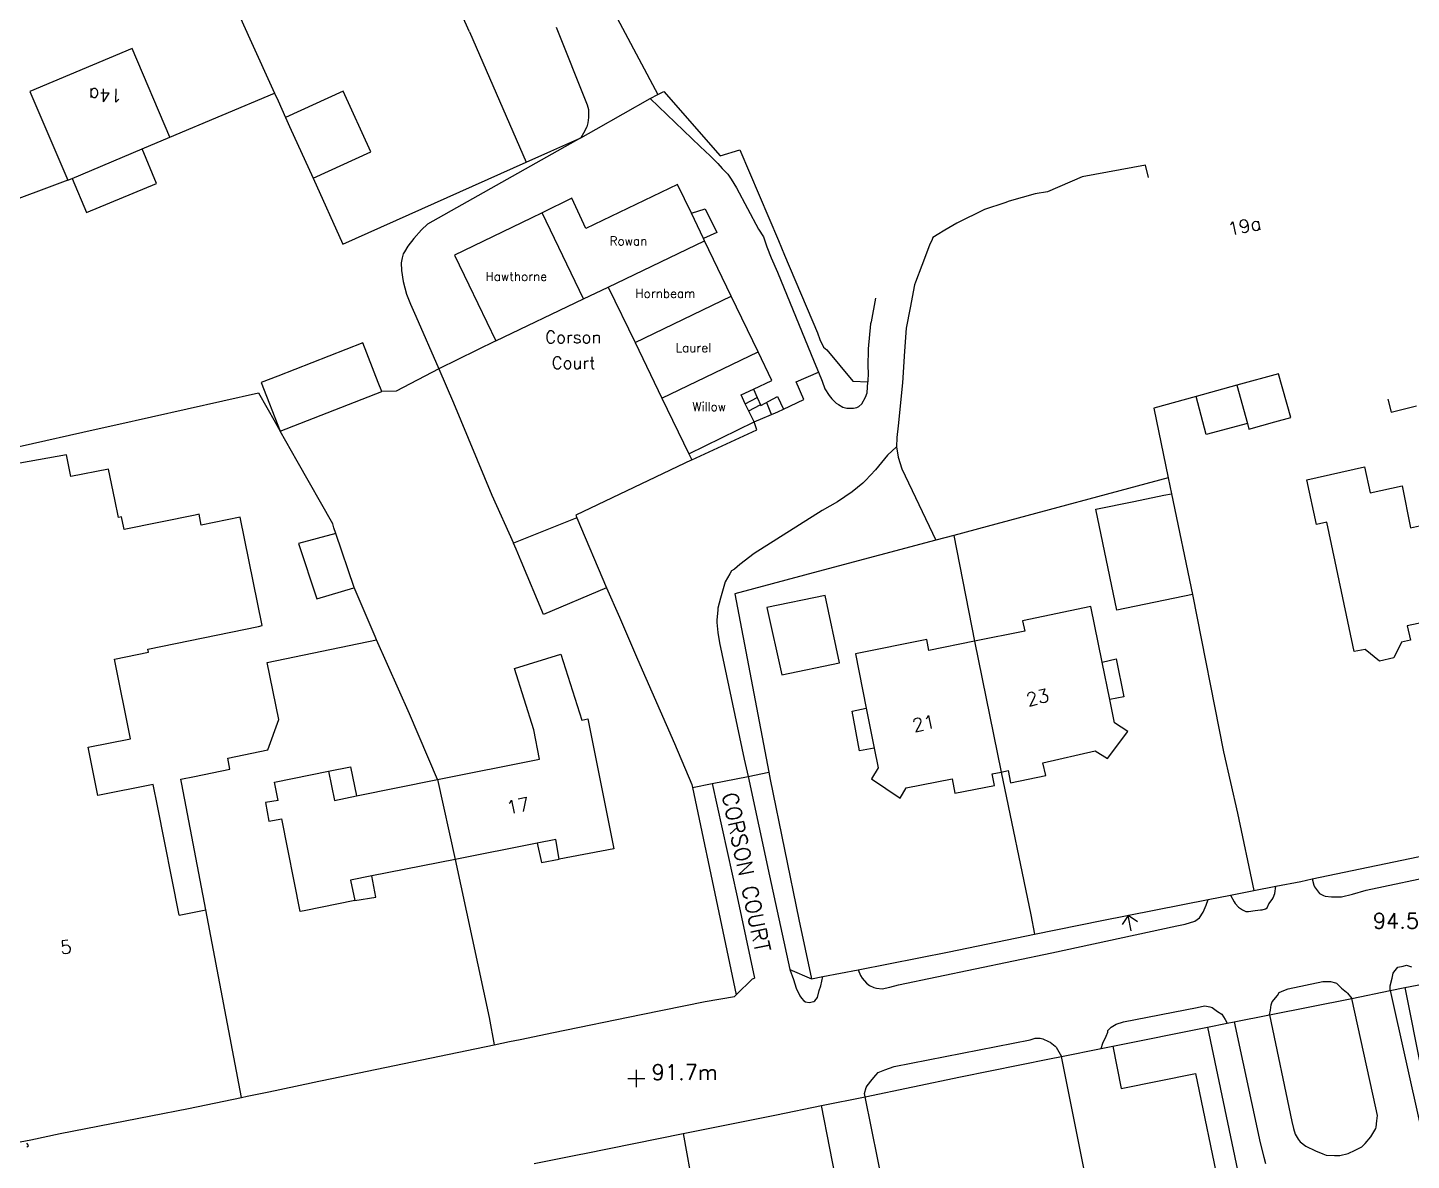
# Model space of a CAD drawing. Extents: x 427500 to 429848, y 434500 to 436505.
# Drawn here: x 428090.5 to 428216.1, y 436075.1 to 436177.9 of the extents above; entities that cross this region are included whole.
import ezdxf

# ---------------------------------------------------------------- set-up
doc = ezdxf.new("R2010")
doc.units = 0
doc.layers.add('LPTIP_Ex_Base', color=8, linetype='Continuous')
doc.styles.add('MtXpl_Romans', font='romans__.ttf')

msp = doc.modelspace()

# ---------------------------------------------------------------- linework, layer by layer
at = {"layer": 'LPTIP_Ex_Base', "color": 251, "true_color": 0x636466}
for p, q in [((428133.3, 436199.05), (428147.69, 436171.86)), ((428130.6, 436177.55), (428121.9, 436197.2)), ((428104.95, 436189.6), (428110.67, 436176.94)), ((428130.6, 436177.55), (428135.74, 436165.73)), ((428138.47, 436177.98), (428141.28, 436170.93)), ((428100, 436176.05), (428090.7, 436172.15)), ((428103.4, 436168), (428100, 436176.05)), ((428110.67, 436176.94), (428112.91, 436171.99)), ((428090.7, 436172.15), (428094.15, 436164.1)), ((428103.4, 436168), (428112.91, 436171.99)), ((428112.91, 436171.99), (428113.23, 436171.29)), ((428113.23, 436171.29), (428113.91, 436169.79)), ((428119.13, 436172.17), (428113.91, 436169.78)), ((428121.64, 436166.66), (428119.13, 436172.17)), ((428141.28, 436170.93), (428141.4, 436170.5)), ((428142.1, 436168.74), (428147.02, 436171.52)), ((428147.02, 436171.52), (428147.69, 436171.86)), ((428147.02, 436171.52), (428151.55, 436167.15)), ((428147.69, 436171.86), (428148.25, 436172.15)), ((428148.25, 436172.15), (428153.35, 436166.3)), ((428113.91, 436169.79), (428113.91, 436169.78)), ((428113.91, 436169.78), (428114.27, 436168.98)), ((428141.4, 436169.8), (428141.35, 436169.3)), ((428141.4, 436170.5), (428141.4, 436169.8)), ((428114.27, 436168.98), (428116.42, 436164.28)), ((428140.7, 436167.95), (428142.1, 436168.74)), ((428141.25, 436168.95), (428140.95, 436168.35)), ((428141.35, 436169.3), (428141.25, 436168.95)), ((428100.9, 436166.95), (428103.4, 436168)), ((428140.7, 436167.95), (428126.8, 436160.1)), ((428137.99, 436166.74), (428140.7, 436167.95)), ((428140.95, 436168.35), (428140.7, 436167.95)), ((428094.55, 436164.25), (428100.9, 436166.95)), ((428102.2, 436163.8), (428100.9, 436166.95)), ((428116.42, 436164.28), (428121.64, 436166.66)), ((428135.74, 436165.73), (428137.99, 436166.74)), ((428151.55, 436167.15), (428152.45, 436166.3)), ((428152.45, 436166.3), (428153.15, 436165.6)), ((428153.35, 436166.3), (428155.15, 436166.85)), ((428155.15, 436166.85), (428158.64, 436158.62)), ((428119.1, 436158.3), (428135.74, 436165.73)), ((428153.15, 436165.6), (428153.55, 436165.15)), ((428153.55, 436165.15), (428154.05, 436164.65)), ((428154.05, 436164.65), (428154.35, 436164.2)), ((428191.95, 436165.45), (428186.2, 436164.4)), ((428192.23, 436164.35), (428191.95, 436165.45)), ((428094.15, 436164.1), (428084.53, 436160.49)), ((428094.15, 436164.1), (428094.55, 436164.25)), ((428094.55, 436164.25), (428095.85, 436161.15)), ((428095.85, 436161.15), (428102.2, 436163.8)), ((428116.42, 436164.28), (428119.1, 436158.3)), ((428149.5, 436163.7), (428141.17, 436159.7)), ((428150.75, 436161.1), (428149.5, 436163.7)), ((428154.35, 436164.2), (428154.85, 436163.4)), ((428154.85, 436163.4), (428156.85, 436159.65)), ((428186.2, 436164.4), (428183.05, 436163.05)), ((428139.9, 436162.45), (428137.19, 436161.13)), ((428141.17, 436159.7), (428139.9, 436162.45)), ((428179.6, 436162.2), (428179.2, 436162.05)), ((428181.95, 436162.85), (428179.6, 436162.2)), ((428183.05, 436163.05), (428181.95, 436162.85)), ((428137.19, 436161.13), (428136.2, 436160.65)), ((428140.95, 436153.32), (428137.19, 436161.13)), ((428150.75, 436161.1), (428152, 436161.5)), ((428151.85, 436158.8), (428150.75, 436161.1)), ((428152, 436161.5), (428153.05, 436159.35)), ((428177.35, 436161.45), (428174.85, 436160.2)), ((428179.2, 436162.05), (428177.35, 436161.45)), ((428126.8, 436160.1), (428126.25, 436159.6)), ((428136.2, 436160.65), (428129.26, 436157.28)), ((428156.85, 436159.65), (428157.3, 436158.95)), ((428174.85, 436160.2), (428173.75, 436159.55)), ((428125.55, 436158.8), (428125, 436158.1)), ((428126.25, 436159.6), (428125.55, 436158.8)), ((428143.2, 436154.4), (428151.95, 436158.6)), ((428153.05, 436159.35), (428151.85, 436158.8)), ((428151.95, 436158.6), (428151.85, 436158.8)), ((428154.37, 436153.56), (428151.95, 436158.6)), ((428157.3, 436158.95), (428157.6, 436158.05)), ((428158.64, 436158.62), (428159.2, 436157.3)), ((428172.6, 436158.7), (428172.35, 436158.2)), ((428172.65, 436158.9), (428172.6, 436158.7)), ((428172.8, 436159), (428172.65, 436158.9)), ((428173.05, 436159.15), (428172.8, 436159)), ((428173.75, 436159.55), (428173.05, 436159.15)), ((428124.6, 436157.4), (428124.5, 436157.05)), ((428124.7, 436157.6), (428124.6, 436157.4)), ((428125, 436158.1), (428124.7, 436157.6)), ((428129.26, 436157.28), (428130.55, 436154.6)), ((428157.6, 436158.05), (428158, 436157.05)), ((428159.2, 436157.3), (428162.2, 436150.25)), ((428172.35, 436158.2), (428171.65, 436156.35)), ((428124.5, 436157.05), (428124.4, 436156.6)), ((428124.4, 436156.6), (428124.45, 436155.9)), ((428124.45, 436155.9), (428124.6, 436154.9)), ((428158, 436157.05), (428158.55, 436155.75)), ((428171.65, 436156.35), (428171.1, 436154.85)), ((428124.6, 436154.9), (428124.9, 436153.75)), ((428130.55, 436154.6), (428133, 436149.5)), ((428158.55, 436155.75), (428161.9, 436147.6)), ((428171, 436154.6), (428170.6, 436152.5)), ((428171.1, 436154.85), (428171, 436154.6)), ((428124.9, 436153.75), (428125.25, 436152.85)), ((428140.95, 436153.32), (428143.2, 436154.4)), ((428143.2, 436154.4), (428145.63, 436149.35)), ((428145.63, 436149.35), (428154.37, 436153.56)), ((428156.8, 436148.51), (428154.37, 436153.56)), ((428167.45, 436153.4), (428167.05, 436151.25)), ((428125.25, 436152.85), (428125.75, 436151.75)), ((428133, 436149.5), (428140.95, 436153.32)), ((428170.6, 436152.5), (428170.25, 436150.65)), ((428125.75, 436151.75), (428127.82, 436146.96)), ((428167, 436151.05), (428166.8, 436148.8)), ((428167.05, 436151.25), (428167, 436151.05)), ((428162.2, 436150.25), (428162.4, 436149.65)), ((428162.4, 436149.65), (428162.75, 436148.95)), ((428170.25, 436150.65), (428170.1, 436148.59)), ((428120.92, 436149.34), (428113.2, 436146.32)), ((428122.33, 436145.72), (428120.92, 436149.34)), ((428133, 436149.5), (428127.82, 436146.96)), ((428145.63, 436149.35), (428148.07, 436144.3)), ((428148.07, 436144.3), (428156.8, 436148.51)), ((428158.05, 436145.9), (428156.8, 436148.51)), ((428162.75, 436148.95), (428163.05, 436148.7)), ((428163.05, 436148.7), (428165.4, 436145.85)), ((428166.8, 436148.8), (428166.75, 436147.15)), ((428170.1, 436148.59), (428169.9, 436145.7)), ((428161.9, 436147.6), (428162.27, 436146.68)), ((428166.75, 436147.15), (428166.8, 436146.65)), ((428113.2, 436146.32), (428111.71, 436145.74)), ((428127.82, 436146.96), (428123.95, 436144.95)), ((428127.82, 436146.96), (428129.15, 436143.9)), ((428156.37, 436145.12), (428158.05, 436145.9)), ((428160.27, 436145.79), (428162.27, 436146.68)), ((428162.27, 436146.68), (428162.6, 436145.85)), ((428162.6, 436145.85), (428162.85, 436145.15)), ((428165.4, 436145.85), (428166.77, 436145.8)), ((428166.8, 436146.65), (428166.77, 436145.8)), ((428204.04, 436146.53), (428200.24, 436145.48)), ((428205.15, 436142.55), (428204.04, 436146.53)), ((428098.5, 436141.9), (428111.45, 436144.8)), ((428111.45, 436144.8), (428112.97, 436142.13)), ((428111.71, 436145.74), (428113.44, 436141.3)), ((428113.44, 436141.3), (428122.65, 436144.9)), ((428122.65, 436144.9), (428122.33, 436145.72)), ((428123.95, 436144.95), (428122.65, 436144.9)), ((428155.25, 436144.6), (428156.37, 436145.12)), ((428155.64, 436143.79), (428155.25, 436144.6)), ((428156.37, 436145.12), (428156.72, 436144.37)), ((428160.95, 436144.2), (428160.27, 436145.79)), ((428162.85, 436145.15), (428163.25, 436144.55)), ((428166.55, 436144.4), (428166.7, 436144.8)), ((428166.7, 436144.8), (428166.77, 436145.8)), ((428169.9, 436145.7), (428169.5, 436141.8)), ((428200.24, 436145.48), (428196.55, 436144.46)), ((428200.24, 436145.48), (428201.21, 436142.02)), ((428129.15, 436143.9), (428132.65, 436135.5)), ((428148.07, 436144.3), (428150.5, 436139.25)), ((428155.64, 436143.79), (428156.72, 436144.37)), ((428156.43, 436142.15), (428155.64, 436143.79)), ((428155.95, 436143.15), (428157, 436143.7)), ((428156.72, 436144.37), (428157.05, 436143.65)), ((428157.05, 436143.65), (428158.55, 436144.45)), ((428157.57, 436143.93), (428158, 436142.85)), ((428158.55, 436144.45), (428159.1, 436143.3)), ((428158.59, 436143.08), (428159.1, 436143.3)), ((428159.1, 436143.3), (428160.95, 436144.2)), ((428163.25, 436144.55), (428163.5, 436144.25)), ((428163.5, 436144.25), (428163.9, 436143.85)), ((428163.9, 436143.85), (428164.1, 436143.75)), ((428164.1, 436143.75), (428164.5, 436143.5)), ((428164.5, 436143.5), (428164.85, 436143.4)), ((428164.85, 436143.4), (428165.45, 436143.4)), ((428165.45, 436143.4), (428165.75, 436143.45)), ((428165.75, 436143.45), (428165.95, 436143.55)), ((428165.95, 436143.55), (428166.2, 436143.8)), ((428166.2, 436143.8), (428166.55, 436144.4)), ((428196.55, 436144.46), (428192.7, 436143.4)), ((428192.7, 436143.4), (428194.01, 436137.09)), ((428197.45, 436141), (428196.55, 436144.46)), ((428213.94, 436144.23), (428214.25, 436143.05)), ((428214.25, 436143.05), (428216.55, 436143.6)), ((428112.97, 436142.13), (428113.44, 436141.3)), ((428150.5, 436139.25), (428156.43, 436142.15)), ((428156.43, 436142.15), (428158.59, 436143.08)), ((428156.7, 436141.45), (428156.43, 436142.15)), ((428201.35, 436141.5), (428203.7, 436142.15)), ((428203.7, 436142.15), (428205.15, 436142.55)), ((428089.75, 436139.91), (428096.74, 436141.5)), ((428096.74, 436141.5), (428098.5, 436141.9)), ((428114.97, 436138.6), (428113.44, 436141.3)), ((428150.8, 436138.7), (428156.7, 436141.45)), ((428169.5, 436141.8), (428169.4, 436140.75)), ((428201.21, 436142.02), (428197.45, 436141)), ((428201.21, 436142.02), (428201.35, 436141.5)), ((428169.35, 436139.9), (428168.55, 436139.15)), ((428169.4, 436140.75), (428169.35, 436139.9)), ((428169.35, 436139.9), (428169.5, 436138.95)), ((428094.04, 436139.16), (428088.11, 436138.1)), ((428094.43, 436137.2), (428094.04, 436139.16)), ((428118.2, 436132.9), (428114.97, 436138.6)), ((428150.8, 436138.7), (428140.25, 436133.7)), ((428150.5, 436139.25), (428150.8, 436138.7)), ((428168.55, 436139.15), (428167.45, 436137.8)), ((428169.5, 436138.95), (428169.85, 436137.9)), ((428097.86, 436137.88), (428094.43, 436137.2)), ((428098.41, 436135.12), (428097.86, 436137.88)), ((428167.45, 436137.8), (428166.55, 436136.85)), ((428169.85, 436137.9), (428172.92, 436131.41)), ((428194.01, 436137.09), (428177.6, 436132.65)), ((428194.01, 436137.09), (428194.31, 436135.64)), ((428206.59, 436136.9), (428211.82, 436138.07)), ((428211.82, 436138.07), (428212.34, 436135.73)), ((428165.35, 436135.8), (428164, 436134.9)), ((428166.3, 436136.6), (428165.35, 436135.8)), ((428166.55, 436136.85), (428166.3, 436136.6)), ((428207.49, 436132.84), (428206.59, 436136.9)), ((428212.34, 436135.73), (428215.25, 436136.35)), ((428215.25, 436136.35), (428216, 436132.55)), ((428098.74, 436133.47), (428098.41, 436135.12)), ((428132.65, 436135.5), (428134.6, 436131.15)), ((428164, 436134.9), (428162.6, 436134.1)), ((428187.45, 436134.22), (428190.9, 436134.93)), ((428190.9, 436134.93), (428193.63, 436135.5)), ((428193.63, 436135.5), (428194.31, 436135.64)), ((428194.31, 436135.64), (428196.21, 436126.49)), ((428099.03, 436133.53), (428098.74, 436133.47)), ((428099.23, 436132.53), (428099.03, 436133.53)), ((428105.7, 436133.7), (428099.26, 436132.38)), ((428106.06, 436133.77), (428105.7, 436133.7)), ((428106.26, 436132.79), (428106.06, 436133.77)), ((428109.79, 436133.51), (428106.26, 436132.79)), ((428111.8, 436123.67), (428109.79, 436133.51)), ((428140.36, 436133.45), (428134.6, 436131.15)), ((428140.25, 436133.7), (428140.36, 436133.45)), ((428140.36, 436133.45), (428143.05, 436127.1)), ((428162.6, 436134.1), (428156.45, 436130.2)), ((428189.35, 436125.07), (428187.45, 436134.22)), ((428099.26, 436132.38), (428099.23, 436132.53)), ((428118.47, 436132.02), (428115.09, 436131.13)), ((428118.31, 436132.54), (428118.2, 436132.9)), ((428118.47, 436132.02), (428118.31, 436132.54)), ((428120.13, 436127.11), (428118.47, 436132.02)), ((428177.6, 436132.65), (428174.55, 436131.84)), ((428208.41, 436133.05), (428207.49, 436132.84)), ((428208.85, 436131.05), (428208.41, 436133.05)), ((428216, 436132.55), (428218.74, 436133.14)), ((428115.09, 436131.13), (428116.76, 436126.1)), ((428134.83, 436130.61), (428134.6, 436131.15)), ((428172.92, 436131.41), (428162.7, 436128.7)), ((428174.55, 436131.84), (428172.92, 436131.41)), ((428174.55, 436131.84), (428176.45, 436122.24)), ((428210.9, 436121.3), (428208.85, 436131.05)), ((428135.29, 436129.5), (428134.83, 436130.61)), ((428137.31, 436124.67), (428135.29, 436129.5)), ((428156.45, 436130.2), (428155.15, 436129.2)), ((428154.25, 436128.35), (428153.8, 436127.65)), ((428154.4, 436128.65), (428154.25, 436128.35)), ((428154.65, 436128.8), (428154.4, 436128.65)), ((428155.15, 436129.2), (428154.65, 436128.8)), ((428162.7, 436128.7), (428154.7, 436126.55)), ((428116.76, 436126.1), (428120.1, 436127.1)), ((428120.1, 436127.1), (428120.13, 436127.11)), ((428121.41, 436124.17), (428120.13, 436127.11)), ((428143.05, 436127.1), (428137.31, 436124.67)), ((428143.05, 436127.1), (428144.21, 436124.43)), ((428153.8, 436127.65), (428153.4, 436126.15)), ((428153.4, 436126.15), (428153.15, 436125.25)), ((428154.7, 436126.55), (428157.78, 436110.35)), ((428162.9, 436126.4), (428157.6, 436125.3)), ((428164.2, 436120.3), (428162.9, 436126.4)), ((428196.21, 436126.49), (428189.35, 436125.07)), ((428196.21, 436126.49), (428199.05, 436112.2)), ((428153.15, 436125.1), (428153.05, 436124.15)), ((428153.15, 436125.25), (428153.15, 436125.1)), ((428157.6, 436125.3), (428158.95, 436119.2)), ((428187, 436125.4), (428180.8, 436124.1)), ((428188.03, 436120.36), (428187, 436125.4)), ((428220.57, 436124.68), (428215.7, 436123.65)), ((428101.42, 436121.54), (428111.46, 436123.59)), ((428111.46, 436123.59), (428111.8, 436123.67)), ((428122.04, 436122.69), (428121.41, 436124.17)), ((428144.21, 436124.43), (428145.87, 436120.61)), ((428153.05, 436124.15), (428153.05, 436123.95)), ((428153.05, 436123.95), (428153.15, 436123.05)), ((428180.8, 436124.1), (428181, 436123.15)), ((428215.7, 436123.65), (428216, 436122.35)), ((428112.24, 436120.32), (428122.18, 436122.36)), ((428122.18, 436122.36), (428122.04, 436122.69)), ((428125.15, 436115.65), (428122.18, 436122.36)), ((428153.15, 436123.05), (428153.3, 436122.1)), ((428153.3, 436122.1), (428155.55, 436111.55)), ((428172.1, 436122.4), (428165.65, 436121.1)), ((428172.3, 436121.4), (428172.1, 436122.4)), ((428176.45, 436122.24), (428172.3, 436121.4)), ((428181, 436123.15), (428176.45, 436122.24)), ((428176.45, 436122.24), (428178.86, 436110.37)), ((428215.2, 436122.15), (428214.5, 436120.75)), ((428216, 436122.35), (428215.2, 436122.15)), ((428098.39, 436120.63), (428101.48, 436121.24)), ((428101.48, 436121.24), (428101.42, 436121.54)), ((428134.7, 436119.76), (428138.9, 436121.08)), ((428138.9, 436121.08), (428140.79, 436115.09)), ((428165.65, 436121.1), (428166.62, 436116.18)), ((428211.9, 436121.5), (428210.9, 436121.3)), ((428213.2, 436120.45), (428211.9, 436121.5)), ((428214.5, 436120.75), (428213.2, 436120.45)), ((428099.83, 436113.39), (428098.39, 436120.63)), ((428113.3, 436115.13), (428112.24, 436120.32)), ((428136.45, 436114.2), (428134.7, 436119.76)), ((428145.87, 436120.61), (428149.2, 436112.95)), ((428158.95, 436119.2), (428164.2, 436120.3)), ((428188.03, 436120.36), (428189.3, 436120.65)), ((428188.72, 436116.95), (428188.03, 436120.36)), ((428189.3, 436120.65), (428190, 436117.2)), ((428190, 436117.2), (428188.72, 436116.95)), ((428189.15, 436114.85), (428188.72, 436116.95)), ((428165.35, 436115.9), (428166.62, 436116.18)), ((428166, 436112.3), (428165.35, 436115.9)), ((428166.62, 436116.18), (428167.34, 436112.55)), ((428112.31, 436112.39), (428113.3, 436115.13)), ((428127.69, 436109.68), (428125.15, 436115.65)), ((428140.79, 436115.09), (428141.35, 436115.2)), ((428141.35, 436115.2), (428143.7, 436103.4)), ((428190.35, 436114.05), (428189.15, 436114.85)), ((428096, 436112.63), (428099.83, 436113.39)), ((428136.95, 436111.55), (428136.45, 436114.2)), ((428188.5, 436111.6), (428190.35, 436114.05)), ((428096.87, 436108.25), (428096, 436112.63)), ((428108.67, 436111.64), (428112.31, 436112.39)), ((428149.2, 436112.95), (428150.8, 436109.25)), ((428167.34, 436112.55), (428166, 436112.3)), ((428167.34, 436112.55), (428167.7, 436110.75)), ((428182.65, 436111.2), (428187.4, 436112.3)), ((428187.4, 436112.3), (428188.5, 436111.6)), ((428199.05, 436112.2), (428200.3, 436106.65)), ((428108.87, 436110.64), (428108.67, 436111.64)), ((428117.82, 436110.45), (428119.8, 436110.85)), ((428119.8, 436110.85), (428120.35, 436108.2)), ((428127.69, 436109.68), (428136.95, 436111.55)), ((428155.55, 436111.55), (428155.89, 436109.97)), ((428167.7, 436110.75), (428167.1, 436109.75)), ((428182.9, 436110.05), (428182.65, 436111.2)), ((428104.4, 436109.73), (428105.66, 436109.98)), ((428104.49, 436109.26), (428104.4, 436109.73)), ((428105.66, 436109.98), (428108.87, 436110.64)), ((428112.9, 436109.45), (428117.82, 436110.45)), ((428113.23, 436107.8), (428112.9, 436109.45)), ((428117.82, 436110.45), (428118.35, 436107.8)), ((428120.35, 436108.2), (428127.69, 436109.68)), ((428127.69, 436109.68), (428129.32, 436102.44)), ((428152.63, 436109.33), (428155.89, 436109.97)), ((428155.89, 436109.97), (428157.78, 436110.35)), ((428155.89, 436109.97), (428157.85, 436100.95)), ((428157.78, 436110.35), (428157.9, 436109.7)), ((428157.9, 436109.7), (428160.5, 436097)), ((428167.1, 436109.75), (428169.7, 436108)), ((428170.25, 436108.95), (428174.4, 436109.75)), ((428174.4, 436109.75), (428174.65, 436108.45)), ((428178.05, 436110.2), (428178.86, 436110.37)), ((428178.25, 436109.15), (428178.05, 436110.2)), ((428178.86, 436110.37), (428179.5, 436110.5)), ((428178.86, 436110.37), (428181.55, 436097.4)), ((428179.5, 436110.5), (428179.7, 436109.4)), ((428179.7, 436109.4), (428182.9, 436110.05)), ((428101.89, 436109.25), (428096.87, 436108.25)), ((428102.28, 436107.29), (428101.89, 436109.25)), ((428106.67, 436097.86), (428104.49, 436109.26)), ((428118.35, 436107.8), (428120.35, 436108.2)), ((428150.8, 436109.25), (428150.86, 436108.98)), ((428150.86, 436108.98), (428152.63, 436109.33)), ((428150.86, 436108.98), (428153.35, 436097.05)), ((428152.63, 436109.33), (428154.9, 436099.05)), ((428169.7, 436108), (428170.25, 436108.95)), ((428174.65, 436108.45), (428178.25, 436109.15)), ((428104.26, 436097.38), (428102.28, 436107.29)), ((428113.23, 436107.8), (428112.1, 436107.6)), ((428112.1, 436107.6), (428112.4, 436105.9)), ((428112.4, 436105.9), (428113.57, 436106.11)), ((428115.25, 436097.7), (428113.57, 436106.11)), ((428200.3, 436106.65), (428201.8, 436099.61)), ((428136.75, 436103.91), (428129.32, 436102.44)), ((428138.45, 436104.25), (428136.75, 436103.91)), ((428136.75, 436103.91), (428137.15, 436102.15)), ((428138.75, 436102.45), (428138.45, 436104.25)), ((428143.7, 436103.4), (428138.75, 436102.45)), ((428207.08, 436100.67), (428224.65, 436104.35)), ((428212, 436099.65), (428228.8, 436103.2)), ((428129.32, 436102.44), (428121.76, 436100.94)), ((428129.32, 436102.44), (428132.4, 436088.1)), ((428137.15, 436102.15), (428138.75, 436102.45)), ((428121.76, 436100.94), (428119.8, 436100.55)), ((428122.1, 436099), (428121.76, 436100.94)), ((428157.85, 436100.95), (428159.68, 436092.44)), ((428206.05, 436100.45), (428207.08, 436100.67)), ((428207.08, 436100.67), (428207.25, 436100.1)), ((428119.8, 436100.55), (428120.2, 436098.7)), ((428199.68, 436099.2), (428201.8, 436099.61)), ((428201.8, 436099.61), (428203.8, 436100)), ((428203.55, 436098.95), (428203.7, 436099.35)), ((428203.7, 436099.35), (428203.8, 436100)), ((428203.8, 436100), (428206.05, 436100.45)), ((428207.25, 436100.1), (428207.3, 436099.95)), ((428207.3, 436099.95), (428207.75, 436099.35)), ((428207.75, 436099.35), (428208.1, 436099.15)), ((428210.75, 436099.3), (428212, 436099.65)), ((428120.2, 436098.7), (428115.6, 436097.77)), ((428120.2, 436098.7), (428122.1, 436099)), ((428154.9, 436099.05), (428156.48, 436091.65)), ((428188, 436096.9), (428197.65, 436098.8)), ((428197.2, 436097.65), (428197.45, 436098.3)), ((428197.45, 436098.3), (428197.65, 436098.8)), ((428197.65, 436098.8), (428199.68, 436099.2)), ((428199.68, 436099.2), (428200, 436098.6)), ((428200, 436098.6), (428200.1, 436098.45)), ((428200.1, 436098.45), (428200.4, 436098.1)), ((428200.4, 436098.1), (428200.75, 436097.85)), ((428203, 436098.05), (428203.15, 436098.4)), ((428203.15, 436098.4), (428203.45, 436098.8)), ((428203.45, 436098.8), (428203.55, 436098.95)), ((428208.1, 436099.15), (428208.25, 436099.1)), ((428208.25, 436099.1), (428208.85, 436099.05)), ((428208.85, 436099.05), (428209.75, 436099.05)), ((428209.75, 436099.05), (428210.75, 436099.3)), ((428104.26, 436097.38), (428106.67, 436097.86)), ((428109.92, 436080.83), (428106.67, 436097.86)), ((428115.6, 436097.77), (428115.25, 436097.7)), ((428153.35, 436097.05), (428154.8, 436090.15)), ((428160.5, 436097), (428161.65, 436091.6)), ((428181.55, 436097.4), (428181.88, 436095.64)), ((428181.88, 436095.64), (428188, 436096.9)), ((428195.55, 436096.55), (428196.45, 436096.85)), ((428196.45, 436096.85), (428196.85, 436097.15)), ((428196.85, 436097.15), (428197.2, 436097.65)), ((428200.75, 436097.85), (428201.05, 436097.7)), ((428201.05, 436097.7), (428201.3, 436097.7)), ((428201.3, 436097.7), (428201.9, 436097.8)), ((428201.9, 436097.8), (428202.4, 436097.85)), ((428202.4, 436097.85), (428202.55, 436097.85)), ((428202.55, 436097.85), (428202.85, 436097.95)), ((428202.85, 436097.95), (428203, 436098.05)), ((428174.15, 436094.05), (428181.88, 436095.64)), ((428183.45, 436093.95), (428194.8, 436096.4)), ((428194.8, 436096.4), (428195.55, 436096.55)), ((428165.89, 436092.43), (428174.15, 436094.05)), ((428169.55, 436091.05), (428183.45, 436093.95)), ((428159.68, 436092.44), (428161.65, 436091.6)), ((428159.68, 436092.44), (428160, 436091.55)), ((428162.68, 436091.8), (428165.89, 436092.43)), ((428165.89, 436092.43), (428166.1, 436091.9)), ((428166.1, 436091.9), (428166.25, 436091.65)), ((428214.35, 436091.65), (428214.45, 436092.1)), ((428214.45, 436092.1), (428214.5, 436092.2)), ((428214.5, 436092.2), (428214.75, 436092.5)), ((428214.75, 436092.5), (428214.85, 436092.65)), ((428214.85, 436092.65), (428215.35, 436092.75)), ((428215.35, 436092.75), (428215.65, 436092.85)), ((428215.65, 436092.85), (428216.1, 436092.7)), ((428154.8, 436090.15), (428156.3, 436091.6)), ((428156.3, 436091.6), (428156.48, 436091.65)), ((428160, 436091.55), (428160.25, 436090.75)), ((428160.25, 436090.75), (428160.6, 436090.05)), ((428161.65, 436091.6), (428162.68, 436091.8)), ((428162.35, 436090.55), (428162.5, 436090.95)), ((428162.5, 436090.95), (428162.68, 436091.8)), ((428166.25, 436091.65), (428166.65, 436091.2)), ((428166.65, 436091.2), (428166.9, 436091)), ((428166.9, 436091), (428167.3, 436090.8)), ((428167.3, 436090.8), (428167.55, 436090.75)), ((428167.55, 436090.75), (428168.05, 436090.7)), ((428168.05, 436090.7), (428168.75, 436090.85)), ((428168.75, 436090.85), (428169.55, 436091.05)), ((428204.5, 436090.55), (428204.9, 436090.7)), ((428204.9, 436090.7), (428208.05, 436091.35)), ((428208.05, 436091.35), (428208.75, 436091.35)), ((428208.75, 436091.35), (428209.2, 436091.25)), ((428209.2, 436091.25), (428209.3, 436091.2)), ((428209.3, 436091.2), (428209.75, 436090.75)), ((428209.75, 436090.75), (428210.2, 436090.4)), ((428214.15, 436090.95), (428214.35, 436091.65)), ((428214.15, 436090.53), (428214.15, 436090.95)), ((428214.15, 436090.53), (428215.48, 436090.8)), ((428215.48, 436090.8), (428217.24, 436091.16)), ((428215.48, 436090.8), (428218.51, 436075.61)), ((428146.2, 436088.35), (428152, 436089.55)), ((428152, 436089.55), (428154.65, 436090)), ((428154.65, 436090), (428154.8, 436090.15)), ((428160.6, 436090.05), (428160.75, 436089.85)), ((428160.75, 436089.85), (428160.95, 436089.6)), ((428160.95, 436089.6), (428161.1, 436089.5)), ((428161.1, 436089.5), (428161.45, 436089.45)), ((428161.45, 436089.45), (428161.85, 436089.55)), ((428161.85, 436089.55), (428161.95, 436089.6)), ((428161.95, 436089.6), (428162.2, 436089.9)), ((428162.2, 436089.9), (428162.35, 436090.55)), ((428203.2, 436088.34), (428210.67, 436089.83)), ((428203.35, 436089.25), (428203.45, 436089.5)), ((428203.45, 436089.5), (428203.95, 436090.1)), ((428203.95, 436090.1), (428204.1, 436090.35)), ((428204.1, 436090.35), (428204.5, 436090.55)), ((428210.2, 436090.4), (428210.3, 436090.3)), ((428210.3, 436090.3), (428210.67, 436089.83)), ((428210.67, 436089.83), (428214.15, 436090.53)), ((428212.85, 436079.9), (428210.67, 436089.83)), ((428214.15, 436090.53), (428216.95, 436078.05)), ((428132.4, 436088.1), (428132.85, 436085.61)), ((428138.24, 436086.72), (428146.2, 436088.35)), ((428189.95, 436087.7), (428196.65, 436089)), ((428196.65, 436089), (428197.05, 436089.1)), ((428197.05, 436089.1), (428197.35, 436089.15)), ((428197.35, 436089.15), (428197.8, 436089.05)), ((428197.8, 436089.05), (428198, 436089)), ((428198, 436089), (428198.5, 436088.65)), ((428198.5, 436088.65), (428198.9, 436088.4)), ((428198.9, 436088.4), (428199.2, 436087.9)), ((428200, 436087.7), (428203.2, 436088.34)), ((428203.2, 436088.34), (428203.3, 436088.75)), ((428203.2, 436088.34), (428205.25, 436078.65)), ((428203.3, 436088.75), (428203.35, 436089.25)), ((428188.55, 436086.9), (428188.85, 436087.2)), ((428188.55, 436086.75), (428188.55, 436086.9)), ((428188.85, 436087.2), (428189.3, 436087.5)), ((428188.99, 436085.5), (428197.6, 436087.22)), ((428189.3, 436087.5), (428189.95, 436087.7)), ((428197.6, 436087.22), (428199.38, 436087.58)), ((428197.6, 436087.22), (428202.2, 436065.2)), ((428199.2, 436087.9), (428199.38, 436087.58)), ((428199.38, 436087.58), (428200, 436087.7)), ((428200, 436087.7), (428202.35, 436076.7)), ((428116.37, 436082.18), (428132.85, 436085.61)), ((428132.85, 436085.61), (428134.24, 436085.9)), ((428134.24, 436085.9), (428135.2, 436086.1)), ((428135.2, 436086.1), (428138.24, 436086.72)), ((428169.15, 436083.65), (428181.5, 436086.05)), ((428181.5, 436086.05), (428181.95, 436086.2)), ((428181.95, 436086.2), (428182.4, 436086.2)), ((428182.4, 436086.2), (428182.65, 436086.15)), ((428182.65, 436086.15), (428183.15, 436085.9)), ((428183.15, 436085.9), (428183.3, 436085.85)), ((428183.3, 436085.85), (428183.75, 436085.5)), ((428187.93, 436085.29), (428188.1, 436085.75)), ((428188.1, 436085.75), (428188.4, 436086.4)), ((428188.4, 436086.4), (428188.55, 436086.75)), ((428175.18, 436082.69), (428183.25, 436084.35)), ((428183.25, 436084.35), (428184.33, 436084.56)), ((428183.75, 436085.5), (428183.85, 436085.4)), ((428183.85, 436085.4), (428184.33, 436084.56)), ((428184.33, 436084.56), (428187.93, 436085.29)), ((428186.5, 436073.66), (428184.33, 436084.56)), ((428187.93, 436085.29), (428188.99, 436085.5)), ((428188.99, 436085.5), (428189.75, 436081.65)), ((428167.5, 436082.85), (428167.7, 436083.1)), ((428167.7, 436083.1), (428168.3, 436083.35)), ((428168.3, 436083.35), (428169.15, 436083.65)), ((428112.4, 436081.35), (428116.25, 436082.15)), ((428116.25, 436082.15), (428116.37, 436082.18)), ((428166.51, 436080.9), (428175.18, 436082.69)), ((428166.6, 436081.75), (428166.7, 436081.9)), ((428166.7, 436081.9), (428167.15, 436082.45)), ((428167.15, 436082.45), (428167.5, 436082.85)), ((428189.75, 436081.65), (428196.5, 436083)), ((428196.5, 436083), (428200.89, 436061.71)), ((428105.11, 436079.82), (428109.92, 436080.83)), ((428109.92, 436080.83), (428110.44, 436080.94)), ((428110.44, 436080.94), (428112.4, 436081.35)), ((428162.54, 436080.1), (428166.51, 436080.9)), ((428166.45, 436081.2), (428166.6, 436081.75)), ((428166.51, 436080.9), (428166.45, 436081.2)), ((428168.3, 436072.03), (428166.51, 436080.9)), ((428101.7, 436079.16), (428105.11, 436079.82)), ((428150, 436077.56), (428158.46, 436079.27)), ((428158.46, 436079.27), (428162.54, 436080.1)), ((428164.97, 436067.69), (428162.54, 436080.1)), ((428213, 436079.2), (428212.85, 436079.9)), ((428093.45, 436077.55), (428101.7, 436079.16)), ((428205.25, 436078.65), (428205.4, 436078)), ((428205.4, 436078), (428205.55, 436077.5)), ((428212.6, 436077.55), (428212.85, 436078)), ((428212.85, 436078), (428212.9, 436078.15)), ((428212.9, 436078.15), (428212.95, 436078.7)), ((428212.95, 436078.7), (428213, 436079.2)), ((428088.53, 436076.55), (428090.8, 436077)), ((428090.8, 436077), (428093.45, 436077.55)), ((428141.05, 436075.75), (428150, 436077.56)), ((428150, 436077.56), (428152.55, 436063.65)), ((428205.55, 436077.5), (428205.8, 436077.05)), ((428205.8, 436077.05), (428206, 436076.8)), ((428206, 436076.8), (428206.5, 436076.4)), ((428211.9, 436076.65), (428212.4, 436077.25)), ((428212.4, 436077.25), (428212.6, 436077.55)), ((428136.48, 436074.85), (428140.55, 436075.65)), ((428140.55, 436075.65), (428141.05, 436075.75)), ((428202.35, 436076.7), (428202.7, 436075.4)), ((428206.5, 436076.4), (428207.4, 436076)), ((428207.4, 436076), (428208.05, 436075.7)), ((428208.05, 436075.7), (428208.35, 436075.6)), ((428208.35, 436075.6), (428209.1, 436075.55)), ((428209.1, 436075.55), (428209.6, 436075.55)), ((428209.6, 436075.55), (428210.35, 436075.75)), ((428210.35, 436075.75), (428211, 436076.05)), ((428211, 436076.05), (428211.6, 436076.35)), ((428211.6, 436076.35), (428211.9, 436076.65)), ((428202.7, 436075.4), (428202.85, 436074.85))]:
    msp.add_line(p, q, dxfattribs=at)
for points in [[(428191.22, 436096.78), (428190.4, 436097.35), (428189.83, 436096.53)], [(428190.66, 436095.95), (428190.4, 436097.35)], [(428145.75, 436081.78), (428145.75, 436083.33)], [(428144.97, 436082.55), (428146.53, 436082.55)]]:
    msp.add_lwpolyline(points, dxfattribs=at)
at = {"layer": 'LPTIP_Ex_Base', "color": 251, "true_color": 0x636466, "flags": 128}
msp.add_lwpolyline([(428090.42, 436076.34), (428090.59, 436076.45), (428090.53, 436076.55), (428090.44, 436076.69)], dxfattribs=at)

# ---------------------------------------------------------------- texts
at = {"layer": 'LPTIP_Ex_Base', "color": 251, "true_color": 0x636466, "style": 'MtXpl_Romans'}
for s, height, rotation, p in [('14a', 1.2, 179.6, (428099.1, 436172.39)), ('19a', 1.2, 11.4, (428199.56, 436159.04)), ('23', 1.2, 13.1, (428181.3, 436116.33)), ('21', 1.2, 12.3, (428170.95, 436113.98)), ('CORSON COURT', 1.4, 281.9, (428153.52, 436108.35)), ('17', 1.2, 11.4, (428134.11, 436106.53)), ('5', 1.2, 7.5, (428093.55, 436093.82))]:
    msp.add_text(s, height=height, rotation=rotation, dxfattribs=at).set_placement(p)
for s, height, p in [('Rowan', 0.8, (428143.32, 436158.18)), ('Hawthorne', 0.8, (428132.06, 436154.96)), ('Hornbeam', 0.8, (428145.66, 436153.42)), ('Corson', 1.1, (428137.48, 436149.31)), ('Laurel', 0.8, (428149.32, 436148.49)), ('Court', 1.1, (428138.07, 436146.97)), ('Willow', 0.8, (428150.84, 436143.14)), ('94.5m', 1.4, (428212.59, 436096.17)), ('91.7m', 1.4, (428147.14, 436082.42))]:
    msp.add_text(s, height=height, dxfattribs=at).set_placement(p)

doc.saveas('drawing.dxf')
